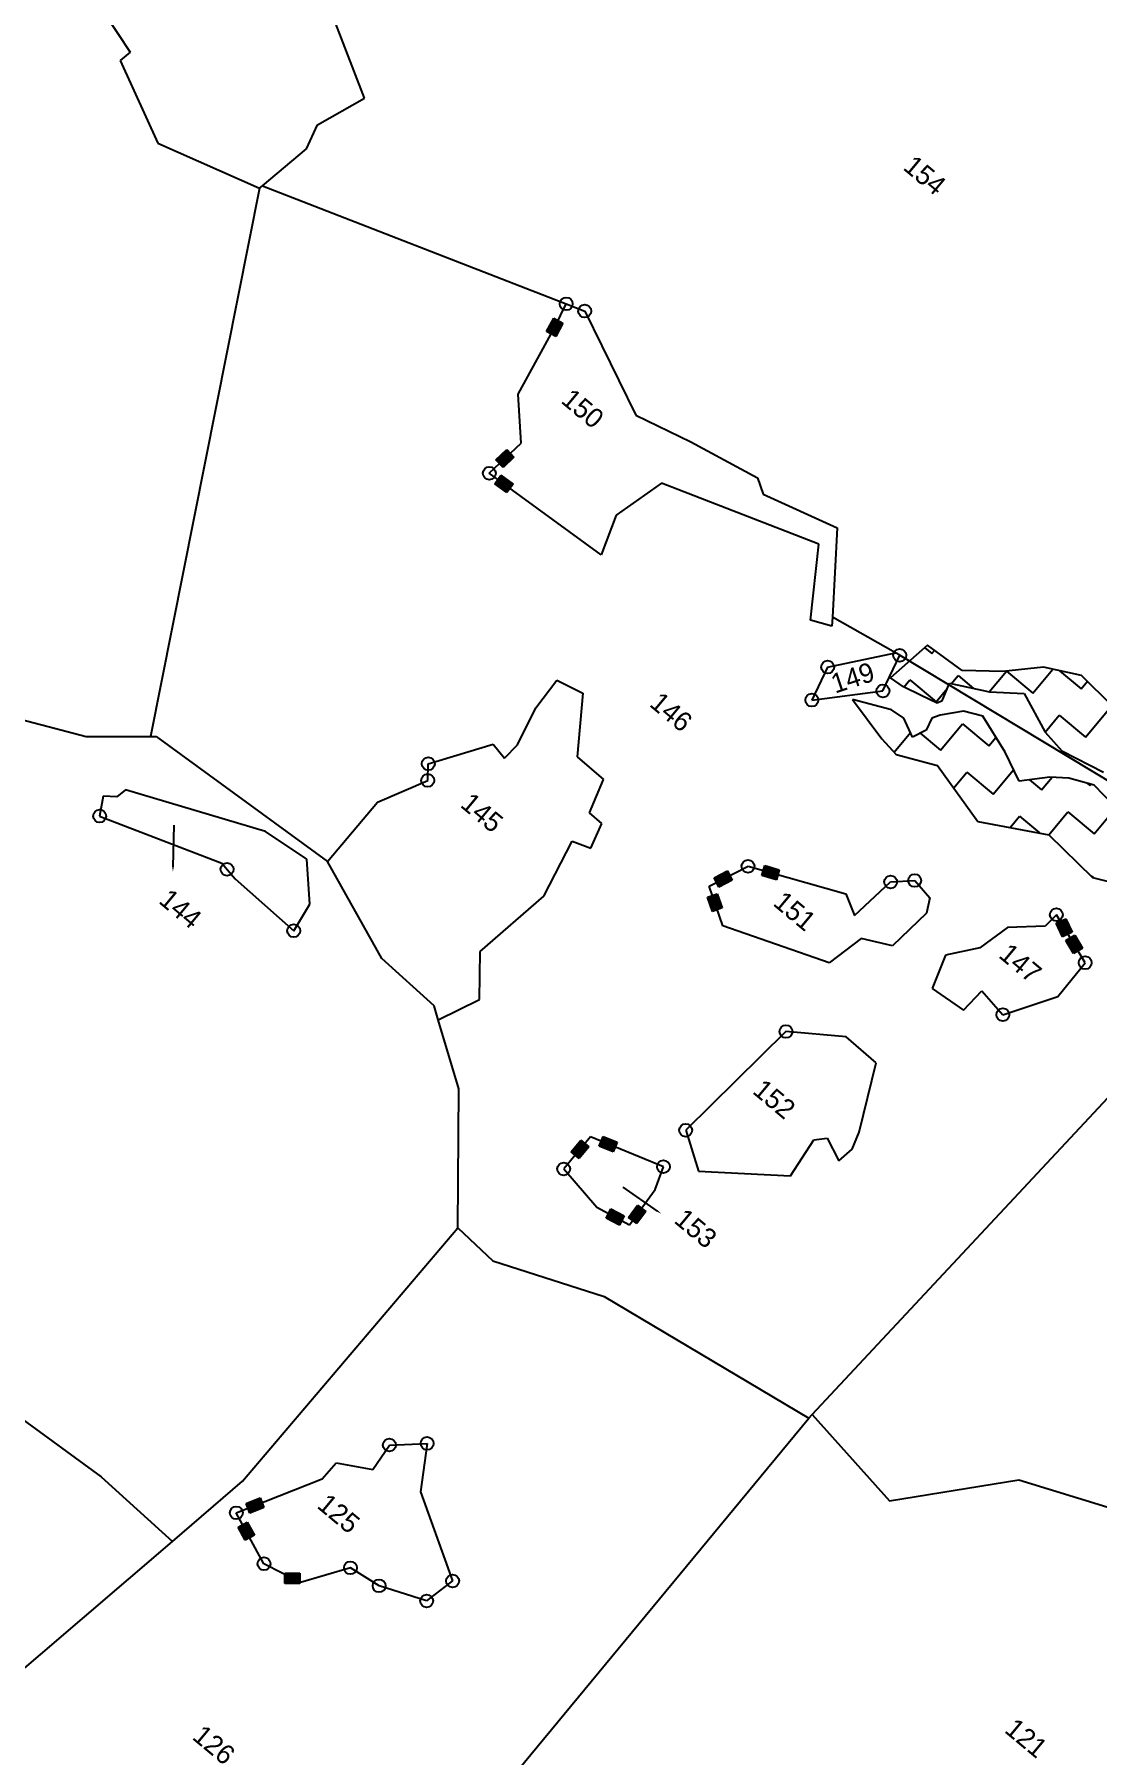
# Model space of a CAD drawing. Header units: metres. Extents: x 316400 to 324250, y 1868140 to 1873603.
# Drawn here: x 318196 to 318753, y 1869426 to 1870329 of the extents above; entities that cross this region are included whole.
import ezdxf

# ---------------------------------------------------------------- set-up
doc = ezdxf.new("R2010")
doc.units = ezdxf.units.M
for name, color, linetype in [('POLY_HATCH', 12, 'Continuous'), ('POLY_PARCEL', 6, 'Continuous'), ('TEXT_PARCEL', 7, 'Continuous')]:
    doc.layers.add(name, color=color, linetype=linetype)
doc.styles.add('TEXT_MAP', font='')
doc.styles.get('TEXT_MAP').set_extended_font_data('Kruti Dev 050')

msp = doc.modelspace()

# ---------------------------------------------------------------- hatches: boundary and pattern name
for points in [[(318464.34, 1870173.19), (318469.13, 1870170.58), (318472.91, 1870177.51), (318468.12, 1870180.12)], [(318447.26, 1870107.27), (318443.51, 1870111.24), (318437.77, 1870105.82), (318441.52, 1870101.85)], [(318443.58, 1870088.69), (318446.8, 1870093.1), (318440.42, 1870097.75), (318437.2, 1870093.33)], [(318584.88, 1869885.62), (318586.35, 1869890.88), (318578.76, 1869893.02), (318577.28, 1869887.76)], [(318561.79, 1869885.36), (318559.3, 1869890.22), (318552.27, 1869886.62), (318554.76, 1869881.76)], [(318551.34, 1869869.03), (318556.5, 1869870.82), (318553.91, 1869878.28), (318548.75, 1869876.49)], [(318735.03, 1869855.73), (318739.98, 1869858.02), (318736.66, 1869865.18), (318731.71, 1869862.88)], [(318740.76, 1869846.95), (318745.44, 1869849.76), (318741.38, 1869856.53), (318736.7, 1869853.72)], [(318477.3, 1869742.94), (318481.5, 1869739.44), (318486.55, 1869745.5), (318482.36, 1869749)], [(318499.27, 1869742.91), (318501.33, 1869747.97), (318494.03, 1869750.95), (318491.96, 1869745.9)], [(318498.12, 1869712.98), (318495.56, 1869708.16), (318502.52, 1869704.45), (318505.09, 1869709.27)], [(318507.32, 1869708.49), (318511.73, 1869705.26), (318516.39, 1869711.62), (318511.99, 1869714.85)], [(318316.12, 1869556.33), (318314.1, 1869561.41), (318306.77, 1869558.5), (318308.78, 1869553.43)], [(318306.32, 1869539.13), (318311.11, 1869541.75), (318307.34, 1869548.68), (318302.54, 1869546.07)], [(318334.99, 1869516.53), (318334.97, 1869521.99), (318327.08, 1869521.96), (318327.1, 1869516.5)]]:
    msp.add_hatch(color=256).paths.add_polyline_path(points)

# ---------------------------------------------------------------- linework, layer by layer
for p, q in [((318464.34, 1870173.19), (318468.12, 1870180.12)), ((318468.12, 1870180.12), (318472.91, 1870177.51)), ((318469.13, 1870170.58), (318464.34, 1870173.19)), ((318472.91, 1870177.51), (318469.13, 1870170.58)), ((318437.77, 1870105.82), (318443.51, 1870111.24)), ((318443.51, 1870111.24), (318447.26, 1870107.27)), ((318441.52, 1870101.85), (318437.77, 1870105.82)), ((318447.26, 1870107.27), (318441.52, 1870101.85)), ((318437.2, 1870093.33), (318440.42, 1870097.75)), ((318443.58, 1870088.69), (318437.2, 1870093.33)), ((318440.42, 1870097.75), (318446.8, 1870093.1)), ((318446.8, 1870093.1), (318443.58, 1870088.69)), ((318577.28, 1869887.76), (318578.76, 1869893.02)), ((318578.76, 1869893.02), (318586.35, 1869890.88)), ((318586.35, 1869890.88), (318584.88, 1869885.62)), ((318552.27, 1869886.62), (318559.3, 1869890.22)), ((318554.76, 1869881.76), (318552.27, 1869886.62)), ((318561.79, 1869885.36), (318554.76, 1869881.76)), ((318559.3, 1869890.22), (318561.79, 1869885.36)), ((318584.88, 1869885.62), (318577.28, 1869887.76)), ((318548.75, 1869876.49), (318553.91, 1869878.28)), ((318551.34, 1869869.03), (318548.75, 1869876.49)), ((318553.91, 1869878.28), (318556.5, 1869870.82)), ((318556.5, 1869870.82), (318551.34, 1869869.03)), ((318731.71, 1869862.88), (318736.66, 1869865.18)), ((318736.66, 1869865.18), (318739.98, 1869858.02)), ((318735.03, 1869855.73), (318731.71, 1869862.88)), ((318739.98, 1869858.02), (318735.03, 1869855.73)), ((318736.7, 1869853.72), (318741.38, 1869856.53)), ((318741.38, 1869856.53), (318745.44, 1869849.76)), ((318740.76, 1869846.95), (318736.7, 1869853.72)), ((318745.44, 1869849.76), (318740.76, 1869846.95)), ((318477.3, 1869742.94), (318482.36, 1869749)), ((318482.36, 1869749), (318486.55, 1869745.5)), ((318491.96, 1869745.9), (318494.03, 1869750.95)), ((318494.03, 1869750.95), (318501.33, 1869747.97)), ((318501.33, 1869747.97), (318499.27, 1869742.91)), ((318481.5, 1869739.44), (318477.3, 1869742.94)), ((318486.55, 1869745.5), (318481.5, 1869739.44)), ((318499.27, 1869742.91), (318491.96, 1869745.9)), ((318495.56, 1869708.16), (318498.12, 1869712.98)), ((318498.12, 1869712.98), (318505.09, 1869709.27)), ((318507.32, 1869708.49), (318511.99, 1869714.85)), ((318516.39, 1869711.62), (318511.73, 1869705.26)), ((318511.99, 1869714.85), (318516.39, 1869711.62)), ((318502.52, 1869704.45), (318495.56, 1869708.16)), ((318505.09, 1869709.27), (318502.52, 1869704.45)), ((318511.73, 1869705.26), (318507.32, 1869708.49)), ((318306.77, 1869558.5), (318314.1, 1869561.41)), ((318308.78, 1869553.43), (318306.77, 1869558.5)), ((318314.1, 1869561.41), (318316.12, 1869556.33)), ((318302.54, 1869546.07), (318307.34, 1869548.68)), ((318307.34, 1869548.68), (318311.11, 1869541.75)), ((318316.12, 1869556.33), (318308.78, 1869553.43)), ((318306.32, 1869539.13), (318302.54, 1869546.07)), ((318311.11, 1869541.75), (318306.32, 1869539.13)), ((318327.08, 1869521.96), (318334.97, 1869521.99)), ((318327.1, 1869516.5), (318327.08, 1869521.96)), ((318334.97, 1869521.99), (318334.99, 1869516.53)), ((318334.99, 1869516.53), (318327.1, 1869516.5))]:
    msp.add_line(p, q)
for points in [[(318268.42, 1869892.29), (318268.95, 1869914.27)], [(318522.52, 1869711.82), (318504.51, 1869724.43)]]:
    msp.add_lwpolyline(points)
for centre in [(318474.65, 1870187.66), (318484.39, 1870183.87), (318434.32, 1870098.81), (318611.79, 1869997.13), (318649.62, 1870003.31), (318603.49, 1869979.84), (318640.78, 1869984.65), (318402.28, 1869946.43), (318402.04, 1869937.69), (318229.93, 1869918.99), (318296.78, 1869891.09), (318570.01, 1869892.64), (318644.82, 1869884.44), (318657.46, 1869885.23), (318731.76, 1869867.27), (318331.73, 1869858.84), (318746.86, 1869842.07), (318703.68, 1869814.82), (318589.93, 1869806.01), (318537.34, 1869754.22), (318525.67, 1869735.08), (318473.32, 1869733.9), (318401.7, 1869589.95), (318381.92, 1869589.11), (318301.6, 1869553.52), (318316.12, 1869526.85), (318361.5, 1869524.7), (318415.06, 1869517.81), (318376.53, 1869515.28), (318401.45, 1869507.32)]:
    msp.add_circle(centre, 3.38)
for points in [[(318268.83, 1869892.28), (318268.35, 1869889.79), (318268, 1869892.3)], [(318522.76, 1869712.16), (318524.57, 1869710.39), (318522.28, 1869711.48)]]:
    msp.add_solid(points)
at = {"layer": 'POLY_HATCH'}
for p, q in [((318664.12, 1870008.57), (318644.72, 1869991.56)), ((318682.36, 1869995.3), (318664.12, 1870008.57)), ((318651.61, 1869986.74), (318644.72, 1869991.56)), ((318703.6, 1869994.74), (318682.36, 1869995.3)), ((318725.05, 1869997.02), (318703.6, 1869994.74)), ((318744.96, 1869992.78), (318725.05, 1869997.02)), ((318761.34, 1869976.51), (318744.96, 1869992.78)), ((318660.76, 1869982.31), (318651.61, 1869986.74)), ((318669.15, 1869978.26), (318660.76, 1869982.31)), ((318671.87, 1869979.42), (318675.65, 1869988.64)), ((318675.65, 1869988.64), (318696.65, 1869984.14)), ((318696.65, 1869984.14), (318714.83, 1869983.3)), ((318714.83, 1869983.3), (318725.9, 1869963)), ((318645.28, 1869974.65), (318624.81, 1869980.18)), ((318624.81, 1869980.18), (318640.17, 1869959.56)), ((318651.8, 1869970.28), (318645.28, 1869974.65)), ((318671.87, 1869979.42), (318669.15, 1869978.26)), ((318683.01, 1869974.04), (318670.78, 1869971.87)), ((318693.19, 1869971.41), (318683.01, 1869974.04)), ((318656.34, 1869960.34), (318651.8, 1869970.28)), ((318663.44, 1869964.04), (318656.34, 1869960.34)), ((318666.52, 1869970.3), (318663.44, 1869964.04)), ((318670.78, 1869971.87), (318666.52, 1869970.3)), ((318704.84, 1869952.58), (318693.19, 1869971.41)), ((318640.17, 1869959.56), (318647.66, 1869951.36)), ((318725.9, 1869963), (318734.61, 1869953.13)), ((318647.66, 1869951.36), (318669.49, 1869945.52)), ((318669.49, 1869945.52), (318690.62, 1869916.18)), ((318712.26, 1869937.28), (318704.84, 1869952.58)), ((318734.61, 1869953.13), (318756.56, 1869941.98)), ((318728.4, 1869939.44), (318712.26, 1869937.28)), ((318738.38, 1869938.92), (318728.4, 1869939.44)), ((318751.51, 1869935.13), (318738.38, 1869938.92)), ((318771.86, 1869914.25), (318751.51, 1869935.13)), ((318690.62, 1869916.18), (318727.81, 1869909.24)), ((318727.81, 1869909.24), (318750.79, 1869886.82)), ((318750.79, 1869886.82), (318765.32, 1869883.16))]:
    msp.add_line(p, q, dxfattribs=at)
at = {"layer": 'POLY_HATCH', "linetype": 'Continuous'}
for p, q in [((318662.68, 1870007.31), (318666.38, 1870004.22)), ((318666.38, 1870004.22), (318667.78, 1870005.9)), ((318651.74, 1869986.67), (318654.85, 1869990.39)), ((318654.85, 1869990.39), (318668.67, 1869978.86)), ((318676.65, 1869988.42), (318680.21, 1869992.69)), ((318680.21, 1869992.69), (318688.32, 1869985.92)), ((318696.54, 1869984.16), (318705.53, 1869994.94)), ((318705.61, 1869994.95), (318719.39, 1869983.45)), ((318719.39, 1869983.45), (318729.86, 1869996)), ((318733.35, 1869995.26), (318744.75, 1869985.75)), ((318668.67, 1869978.86), (318674.51, 1869985.86)), ((318744.75, 1869985.75), (318748.05, 1869989.71)), ((318747.04, 1869960.39), (318758.58, 1869974.22)), ((318670.97, 1869953.51), (318682.5, 1869967.33)), ((318682.5, 1869967.33), (318696.33, 1869955.8)), ((318725.85, 1869963.09), (318733.22, 1869971.92)), ((318733.22, 1869971.92), (318747.04, 1869960.39)), ((318646.65, 1869952.46), (318655.24, 1869962.75)), ((318660.3, 1869962.4), (318670.97, 1869953.51)), ((318696.33, 1869955.8), (318700.07, 1869960.29)), ((318677.95, 1869933.77), (318684.8, 1869941.97)), ((318684.8, 1869941.97), (318698.62, 1869930.44)), ((318698.62, 1869930.44), (318709.34, 1869943.3)), ((318717.67, 1869938), (318723.98, 1869932.74)), ((318723.98, 1869932.74), (318729.52, 1869939.38)), ((318748.01, 1869936.14), (318749.34, 1869935.03)), ((318749.34, 1869935.03), (318749.83, 1869935.62)), ((318707.54, 1869913.03), (318712.45, 1869918.91)), ((318712.45, 1869918.91), (318722.96, 1869910.15)), ((318727.82, 1869909.23), (318737.81, 1869921.21)), ((318737.81, 1869921.21), (318751.63, 1869909.67)), ((318751.63, 1869909.67), (318763.02, 1869923.32)), ((318750, 1869887.59), (318750.98, 1869886.77))]:
    msp.add_line(p, q, dxfattribs=at)
at = {"layer": 'POLY_PARCEL'}
for p, q in [((318368.82, 1870295.51), (318313.81, 1870438.3)), ((318215.93, 1870365.1), (318245.89, 1870319.73)), ((318245.89, 1870319.73), (318240.65, 1870315.21)), ((318240.65, 1870315.21), (318260.49, 1870272.01)), ((318344.25, 1870281.61), (318368.82, 1870295.51)), ((318338.5, 1870268.94), (318344.25, 1870281.61)), ((318260.49, 1870272.01), (318313.83, 1870248.33)), ((318315.41, 1870249.64), (318338.5, 1870268.94)), ((318313.83, 1870248.33), (318256.65, 1869960.67)), ((318313.83, 1870248.33), (318315.41, 1870249.64)), ((318315.41, 1870249.64), (318474.65, 1870187.66)), ((318468.62, 1870175.35), (318474.65, 1870187.66)), ((318474.65, 1870187.66), (318484.39, 1870183.87)), ((318484.39, 1870183.87), (318511.17, 1870129.24)), ((318449.46, 1870140.23), (318468.62, 1870175.35)), ((318450.97, 1870114.52), (318449.46, 1870140.23)), ((318511.17, 1870129.24), (318540, 1870115.23)), ((318434.32, 1870098.81), (318450.97, 1870114.52)), ((318540, 1870115.23), (318575.06, 1870096.36)), ((318493.03, 1870056.08), (318434.32, 1870098.81)), ((318524.71, 1870093.66), (318500.85, 1870076.8)), ((318607.11, 1870061.54), (318524.71, 1870093.66)), ((318575.06, 1870096.36), (318578.01, 1870087.75)), ((318578.01, 1870087.75), (318616.82, 1870070.14)), ((318500.85, 1870076.8), (318493.03, 1870056.08)), ((318616.82, 1870070.14), (318614.3, 1870023.32)), ((318602.86, 1870021.83), (318607.11, 1870061.54)), ((318614.05, 1870018.65), (318602.86, 1870021.83)), ((318614.3, 1870023.32), (318614.05, 1870018.65)), ((318647.46, 1870004.54), (318614.3, 1870023.32)), ((318611.79, 1869997.13), (318647.46, 1870004.54)), ((318640.78, 1869984.65), (318649.62, 1870003.31)), ((318649.62, 1870003.31), (318647.46, 1870004.54)), ((318649.62, 1870003.31), (318762.75, 1869935.16)), ((318091.03, 1869995.19), (318222.94, 1869960.75)), ((318458.74, 1869975.76), (318469.69, 1869990.2)), ((318469.69, 1869990.2), (318483.29, 1869983.47)), ((318611.79, 1869997.13), (318603.49, 1869979.84)), ((318483.29, 1869983.47), (318480.45, 1869950.01)), ((318603.49, 1869979.84), (318640.78, 1869984.65)), ((318449.11, 1869956.42), (318458.74, 1869975.76)), ((318222.94, 1869960.75), (318256.65, 1869960.67)), ((318256.65, 1869960.67), (318259.51, 1869960.66)), ((318259.51, 1869960.66), (318349.53, 1869895.09)), ((318402.28, 1869946.43), (318436.37, 1869956.75)), ((318436.37, 1869956.75), (318442.21, 1869949.44)), ((318442.21, 1869949.44), (318449.11, 1869956.42)), ((318402.04, 1869937.69), (318402.28, 1869946.43)), ((318480.45, 1869950.01), (318494.19, 1869938.25)), ((318375.73, 1869926.3), (318402.04, 1869937.69)), ((318486.93, 1869920.66), (318494.19, 1869938.25)), ((318231.75, 1869929.4), (318229.93, 1869918.99)), ((318238.91, 1869929.07), (318231.75, 1869929.4)), ((318243.47, 1869932.7), (318238.91, 1869929.07)), ((318316.93, 1869910.93), (318243.47, 1869932.7)), ((318229.93, 1869918.99), (318294.1, 1869894.32)), ((318349.53, 1869895.09), (318375.73, 1869926.3)), ((318493.37, 1869915.08), (318486.93, 1869920.66)), ((318338.67, 1869896.38), (318316.93, 1869910.93)), ((318487.5, 1869902.12), (318493.37, 1869915.08)), ((318462.89, 1869877.05), (318477.86, 1869905.84)), ((318477.86, 1869905.84), (318487.5, 1869902.12)), ((318294.1, 1869894.32), (318301.01, 1869886)), ((318340.26, 1869872.75), (318338.67, 1869896.38)), ((318377.86, 1869844.32), (318349.53, 1869895.09)), ((318549.66, 1869882.22), (318570.01, 1869892.64)), ((318570.01, 1869892.64), (318621.33, 1869878.2)), ((318301.01, 1869886), (318331.73, 1869858.84)), ((318556.88, 1869861.39), (318549.66, 1869882.22)), ((318625.79, 1869866.92), (318644.82, 1869884.44)), ((318644.82, 1869884.44), (318657.46, 1869885.23)), ((318657.46, 1869885.23), (318665.33, 1869876.15)), ((318429.57, 1869847.95), (318462.89, 1869877.05)), ((318621.33, 1869878.2), (318625.79, 1869866.92)), ((318665.33, 1869876.15), (318663.65, 1869868.1)), ((318331.73, 1869858.84), (318340.26, 1869872.75)), ((318663.65, 1869868.1), (318645.81, 1869850.85)), ((318731.76, 1869867.27), (318725.9, 1869861.29)), ((318746.86, 1869842.07), (318731.76, 1869867.27)), ((318612.61, 1869841.94), (318556.88, 1869861.39)), ((318629.29, 1869854.86), (318612.61, 1869841.94)), ((318645.81, 1869850.85), (318629.29, 1869854.86)), ((318706.16, 1869860.58), (318691.6, 1869849.9)), ((318725.9, 1869861.29), (318706.16, 1869860.58)), ((318429.17, 1869822.82), (318429.57, 1869847.95)), ((318673.57, 1869846.02), (318666.62, 1869828.55)), ((318691.6, 1869849.9), (318673.57, 1869846.02)), ((318405.39, 1869819.46), (318377.86, 1869844.32)), ((318603.67, 1869605.19), (318823.66, 1869840.71)), ((318732.57, 1869824.42), (318746.86, 1869842.07)), ((318666.62, 1869828.55), (318683.06, 1869817.23)), ((318407.57, 1869812.15), (318405.39, 1869819.46)), ((318407.57, 1869812.15), (318429.17, 1869822.82)), ((318683.06, 1869817.23), (318692.58, 1869827.34)), ((318692.58, 1869827.34), (318703.68, 1869814.82)), ((318703.68, 1869814.82), (318732.57, 1869824.42)), ((318418.37, 1869775.85), (318407.57, 1869812.15)), ((318589.93, 1869806.01), (318537.34, 1869754.22)), ((318621.56, 1869803.22), (318589.93, 1869806.01)), ((318637.17, 1869789.62), (318621.56, 1869803.22)), ((318628.24, 1869753.15), (318637.17, 1869789.62)), ((318417.89, 1869703.09), (318418.37, 1869775.85)), ((318487.35, 1869750.73), (318473.32, 1869733.9)), ((318525.67, 1869735.08), (318487.35, 1869750.73)), ((318537.34, 1869754.22), (318543.98, 1869732.68)), ((318592.32, 1869730.23), (318604.55, 1869749.1)), ((318604.55, 1869749.1), (318611.59, 1869750.06)), ((318611.59, 1869750.06), (318617.68, 1869738.15)), ((318624.69, 1869744.21), (318628.24, 1869753.15)), ((318617.68, 1869738.15), (318624.69, 1869744.21)), ((318473.32, 1869733.9), (318490.71, 1869713.84)), ((318521.4, 1869723.07), (318525.67, 1869735.08)), ((318543.98, 1869732.68), (318592.32, 1869730.23)), ((318507.91, 1869704.67), (318521.4, 1869723.07)), ((318490.71, 1869713.84), (318507.91, 1869704.67)), ((318304.92, 1869570.23), (318417.89, 1869703.09)), ((318417.89, 1869703.09), (318436.16, 1869685.66)), ((318436.16, 1869685.66), (318494.63, 1869666.98)), ((318494.63, 1869666.98), (318601.87, 1869603.27)), ((318187.16, 1869604.18), (318230.8, 1869572.47)), ((318445.22, 1869413.68), (318601.87, 1869603.27)), ((318601.87, 1869603.27), (318603.67, 1869605.19)), ((318603.67, 1869605.19), (318644.23, 1869559.78)), ((318373.26, 1869576.23), (318381.92, 1869589.11)), ((318381.92, 1869589.11), (318401.7, 1869589.95)), ((318401.7, 1869589.95), (318398.15, 1869564.49)), ((318346.67, 1869571.38), (318354.03, 1869579.79)), ((318354.03, 1869579.79), (318373.26, 1869576.23)), ((318230.8, 1869572.47), (318268.19, 1869538.54)), ((318268.19, 1869538.54), (318304.92, 1869570.23)), ((318301.6, 1869553.52), (318346.67, 1869571.38)), ((318644.23, 1869559.78), (318712.06, 1869570.8)), ((318712.06, 1869570.8), (318803.33, 1869542.79)), ((318398.15, 1869564.49), (318415.06, 1869517.81)), ((318316.12, 1869526.85), (318301.6, 1869553.52)), ((318038.57, 1869342.56), (318268.19, 1869538.54)), ((318335.35, 1869517.05), (318316.12, 1869526.85)), ((318361.5, 1869524.7), (318335.35, 1869517.05)), ((318376.53, 1869515.28), (318361.5, 1869524.7)), ((318401.45, 1869507.32), (318376.53, 1869515.28)), ((318415.06, 1869517.81), (318401.45, 1869507.32))]:
    msp.add_line(p, q, dxfattribs=at)

# ---------------------------------------------------------------- texts
at = {"layer": 'TEXT_PARCEL', "style": 'TEXT_MAP'}
for s, rotation, p in [('154', 320.1716, (318650.8, 1870258.52)), ('150', 320.1716, (318471.37, 1870136.16)), ('149', 18.17419, (318615.66, 1869983.2)), ('146', 320.1716, (318517.79, 1869977.04)), ('145', 320.1716, (318418.56, 1869924.21)), ('144', 320.1716, (318260.38, 1869873.78)), ('151', 320.1716, (318582.6, 1869872.56)), ('147', 320.1716, (318700.94, 1869845.26)), ('152', 320.1716, (318571.83, 1869773.97)), ('153', 320.1716, (318530.66, 1869706.16)), ('125', 320.1716, (318343.38, 1869556.59)), ('126', 320.1716, (318277.93, 1869435.27)), ('121', 320.1716, (318704.01, 1869438.84))]:
    msp.add_text(s, height=10.207, rotation=rotation, dxfattribs=at).set_placement(p)

doc.saveas('drawing.dxf')
